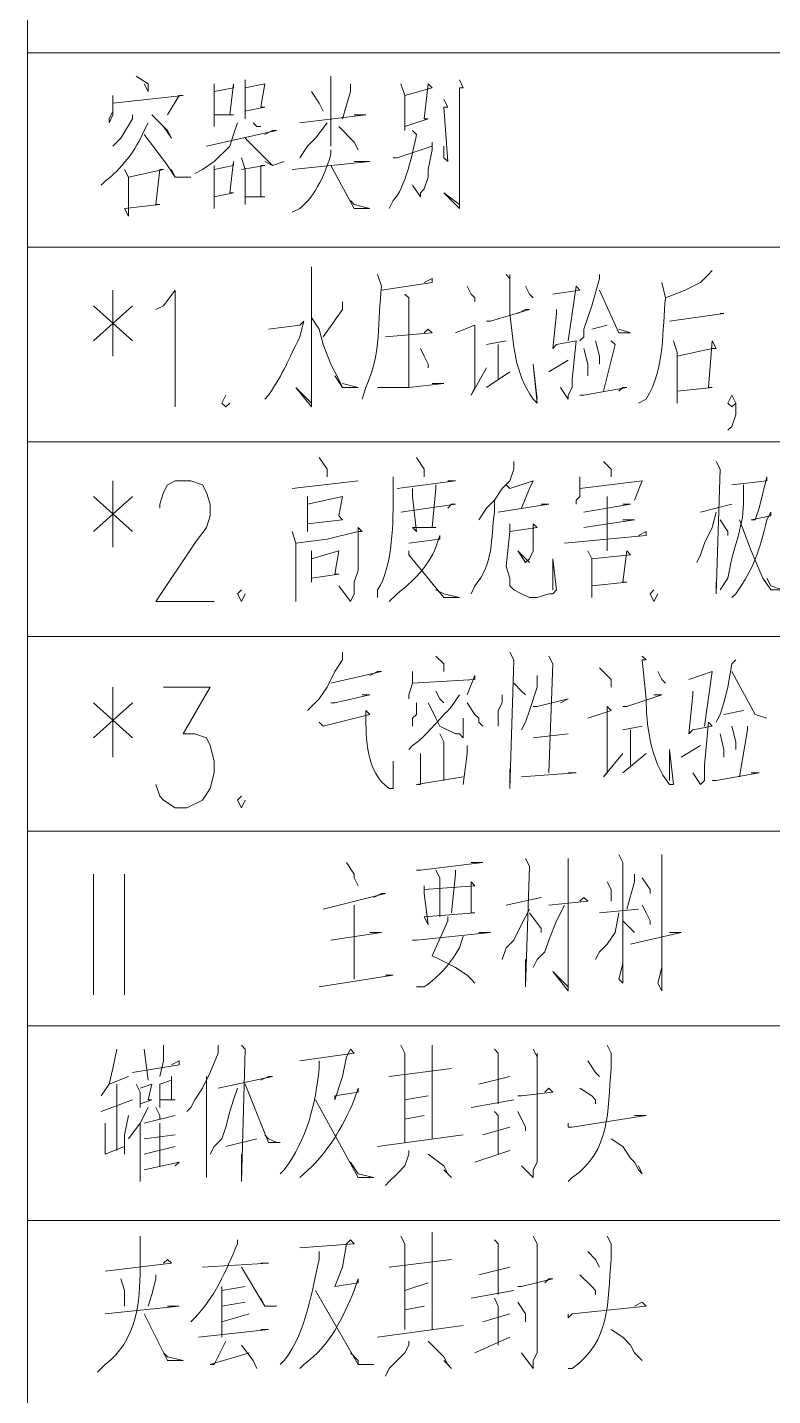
# Model space of a CAD drawing. Header units: millimetres. Extents: x 0 to 819, y 0 to 1152.
# Drawn here: x 569.3 to 603.8, y 960.1 to 1023.4 of the extents above; entities that cross this region are included whole.
import ezdxf

# ---------------------------------------------------------------- set-up
doc = ezdxf.new("R2010")
doc.units = ezdxf.units.MM
doc.layers.add('1', color=7, linetype='Continuous')

msp = doc.modelspace()

# ---------------------------------------------------------------- linework, layer by layer
at = {"layer": '1', "color": 0, "lineweight": 18}
for points in [[(569.34, 1151.601732), (569.34, 761.001732)], [(819, 986.181732), (569.34, 986.181732)]]:
    msp.add_lwpolyline(points, dxfattribs=at)
at = {"layer": '1', "color": 0, "lineweight": 9}
for points in [[(819, 1022.181732), (569.34, 1022.181732)], [(574.38, 1021.101732), (574.92, 1020.741732), (574.92, 1020.381732), (574.74, 1020.741732)], [(577.98, 1020.741732), (577.98, 1020.561732), (577.98, 1020.021732), (577.98, 1018.761732), (577.98, 1019.301732), (578.88, 1019.301732), (578.7, 1019.301732), (578.88, 1020.741732), (578.88, 1020.561732), (577.98, 1020.381732)], [(579.42, 1020.921732), (579.42, 1020.561732), (579.42, 1019.841732), (579.42, 1019.121732), (579.42, 1019.481732), (580.32, 1019.661732), (580.14, 1019.661732), (580.32, 1020.741732), (580.32, 1020.741732), (579.42, 1020.561732)], [(583.38, 1021.101732), (583.38, 1020.741732), (583.38, 1017.861732), (583.38, 1018.221732), (583.38, 1018.581732)], [(584.28, 1020.741732), (584.28, 1020.381732), (583.92, 1019.121732)], [(586.62, 1020.741732), (586.8, 1020.201732), (586.8, 1018.581732), (586.8, 1018.761732), (587.88, 1019.121732), (587.7, 1019.121732), (587.88, 1020.741732), (588.06, 1020.561732), (586.8, 1020.201732)], [(589.32, 1020.921732), (589.5, 1020.561732), (589.32, 1020.561732), (589.32, 1015.881732), (589.32, 1015.341732), (589.32, 1014.981732), (588.6, 1015.701732), (589.32, 1015.161732), (589.32, 1015.341732)], [(573.3, 1020.201732), (573.3, 1019.661732), (573.3, 1019.301732), (573.12, 1018.941732), (573.12, 1019.121732), (573.3, 1019.481732)], [(573.3, 1019.841732), (576.54, 1020.201732), (576.36, 1020.201732), (575.82, 1019.301732)], [(582.48, 1020.381732), (582.84, 1019.841732), (583.02, 1019.481732)], [(588.6, 1020.021732), (588.78, 1019.661732), (588.6, 1019.661732), (588.78, 1017.141732), (588.6, 1017.321732), (588.6, 1017.861732)], [(574.2, 1019.301732), (574.2, 1019.121732), (573.66, 1018.221732), (573.3, 1017.861732)], [(575.1, 1019.301732), (575.82, 1018.581732), (576, 1018.221732), (575.64, 1018.761732)], [(581.94, 1018.941732), (585, 1019.301732), (584.64, 1019.301732), (584.46, 1019.301732)], [(579.06, 1018.941732), (578.88, 1018.401732), (578.7, 1017.861732), (577.98, 1017.141732), (577.44, 1016.781732), (577.08, 1016.601732)], [(579.78, 1018.941732), (579.96, 1018.761732), (580.14, 1018.761732)], [(583.2, 1018.941732), (582.66, 1018.221732), (582.3, 1017.861732), (581.94, 1017.321732)], [(583.74, 1018.761732), (584.46, 1018.041732), (584.64, 1017.681732)], [(574.74, 1018.401732), (575.28, 1017.681732), (575.82, 1016.961732), (576.18, 1016.421732), (576.9, 1016.421732), (576.18, 1016.421732), (576, 1016.781732)], [(577.62, 1017.861732), (580.86, 1018.581732), (580.68, 1018.581732), (580.32, 1018.401732)], [(579.42, 1018.221732), (580.68, 1016.961732), (581.22, 1017.141732), (580.68, 1016.961732), (580.32, 1017.141732)], [(586.26, 1017.321732), (586.44, 1017.321732), (588.06, 1017.861732), (588.06, 1018.041732), (588.06, 1017.681732), (587.88, 1016.781732), (587.88, 1016.421732), (587.7, 1015.881732), (587.52, 1015.701732), (587.52, 1015.521732), (587.16, 1016.061732)], [(573.84, 1016.781732), (574.02, 1016.421732), (574.02, 1014.981732), (574.02, 1014.621732), (573.84, 1014.981732), (575.46, 1015.161732), (575.28, 1015.161732), (575.46, 1016.781732), (575.64, 1016.781732), (574.02, 1016.421732)], [(577.98, 1016.961732), (577.98, 1016.781732), (577.98, 1015.881732), (577.98, 1014.981732), (577.98, 1015.521732), (578.88, 1015.701732), (578.7, 1015.701732), (578.88, 1017.141732), (578.88, 1016.961732), (577.98, 1016.781732)], [(579.24, 1017.321732), (579.42, 1016.781732), (579.42, 1015.161732), (579.42, 1015.521732), (580.32, 1015.521732), (580.14, 1015.521732), (580.14, 1016.961732), (580.32, 1016.961732), (579.24, 1016.781732)], [(581.58, 1016.781732), (585.18, 1017.141732), (584.82, 1017.141732), (584.46, 1017.141732)], [(583.38, 1016.961732), (584.46, 1014.981732), (585.18, 1014.981732), (584.46, 1015.161732), (584.28, 1015.341732)], [(819, 1013.181732), (569.34, 1013.181732)], [(582.48, 1012.281732), (582.48, 1011.741732), (582.48, 1006.521732), (582.48, 1005.981732), (582.48, 1005.801732), (581.76, 1006.701732), (582.48, 1005.981732)], [(585.72, 1011.201732), (588.06, 1011.561732), (588.06, 1011.741732), (587.7, 1011.561732)], [(595.8, 1011.921732), (595.8, 1011.741732), (595.44, 1010.481732), (595.26, 1009.941732), (595.08, 1009.401732), (595.08, 1009.041732), (594.9, 1008.861732)], [(573.3, 1011.201732), (573.3, 1008.141732)], [(575.28, 1010.301732), (575.64, 1010.481732), (576.18, 1011.201732), (576.18, 1005.801732)], [(589.68, 1011.381732), (589.86, 1011.021732), (590.04, 1010.841732), (590.04, 1010.661732)], [(592.38, 1011.381732), (592.56, 1011.021732), (592.74, 1010.841732)], [(593.64, 1011.021732), (594.9, 1011.201732), (594.72, 1011.381732), (594.36, 1008.861732)], [(595.8, 1011.201732), (596.7, 1009.221732), (597.24, 1009.221732), (596.7, 1009.401732)], [(572.4, 1010.481732), (574.2, 1008.861732)], [(574.2, 1010.481732), (572.4, 1008.861732)], [(583.92, 1010.661732), (583.92, 1010.301732), (583.02, 1009.041732)], [(586.8, 1011.021732), (586.98, 1010.841732), (586.98, 1010.841732), (586.98, 1006.701732)], [(582.48, 1009.941732), (582.84, 1009.401732), (583.02, 1008.681732), (583.38, 1007.781732), (583.74, 1007.061732), (583.92, 1006.701732), (584.64, 1006.701732), (583.92, 1006.881732)], [(590.58, 1009.761732), (590.76, 1009.761732), (590.76, 1009.761732), (592.56, 1010.301732), (592.38, 1010.301732), (592.02, 1010.121732)], [(593.82, 1010.301732), (593.82, 1010.121732), (593.64, 1008.501732), (593.64, 1008.501732), (593.82, 1008.681732), (594.72, 1008.861732), (594.72, 1008.861732), (594.54, 1007.061732), (594.54, 1006.701732), (594.36, 1006.341732), (594.36, 1006.161732), (594, 1006.701732)], [(599.04, 1009.761732), (601.56, 1010.121732), (601.56, 1010.121732), (601.38, 1010.121732)], [(585.9, 1009.041732), (588.06, 1009.221732), (587.88, 1009.401732), (587.7, 1009.221732)], [(589.14, 1009.221732), (590.04, 1009.581732), (590.04, 1009.581732), (590.04, 1009.401732), (590.04, 1006.701732), (589.86, 1006.341732), (590.58, 1007.601732)], [(596.16, 1009.581732), (595.44, 1009.401732)], [(590.58, 1008.681732), (591.48, 1008.861732)], [(591.12, 1008.681732), (591.12, 1007.061732)], [(595.62, 1008.861732), (595.8, 1008.141732), (595.8, 1007.781732)], [(596.34, 1008.861732), (596.52, 1008.681732), (595.98, 1006.521732)], [(599.22, 1008.861732), (599.4, 1008.321732), (599.4, 1007.241732), (599.4, 1005.981732), (599.4, 1006.521732), (601.02, 1006.701732), (600.84, 1006.701732), (601.02, 1008.861732), (601.2, 1008.501732), (601.02, 1008.501732), (599.4, 1008.141732)], [(587.52, 1008.501732), (587.7, 1008.141732), (587.88, 1007.781732), (587.88, 1007.601732)], [(593.46, 1007.421732), (594.36, 1007.961732)], [(595.08, 1008.501732), (595.26, 1007.781732), (595.26, 1007.241732)], [(590.58, 1006.701732), (591.66, 1007.421732)], [(583.56, 1007.241732), (583.92, 1006.701732)], [(585.54, 1006.701732), (586.98, 1006.701732), (588.6, 1006.881732), (588.42, 1006.881732), (588.06, 1006.881732)], [(594.9, 1006.341732), (594.9, 1006.341732), (595.08, 1006.341732), (597.06, 1006.701732), (596.88, 1006.701732), (596.7, 1006.521732)], [(578.52, 1006.341732), (578.34, 1005.981732), (578.52, 1005.801732), (578.7, 1005.981732)], [(602.1, 1005.981732), (601.92, 1005.801732), (601.74, 1005.981732), (601.92, 1006.341732), (602.1, 1005.981732), (602.1, 1005.441732), (601.92, 1004.901732), (601.74, 1004.721732)], [(819, 1004.181732), (569.34, 1004.181732)], [(582.84, 1003.461732), (583.2, 1002.921732), (583.2, 1002.561732)], [(587.34, 1003.461732), (587.7, 1002.921732), (587.7, 1002.561732)], [(591.84, 1003.281732), (591.84, 1002.921732), (591.66, 1002.381732), (591.3, 1002.021732), (590.94, 1001.481732), (590.58, 1001.121732), (590.22, 1000.581732)], [(595.98, 1003.281732), (596.34, 1002.921732), (596.34, 1002.741732), (596.34, 1002.561732)], [(601.2, 1003.281732), (601.38, 1002.921732), (601.38, 1002.921732), (601.2, 997.161732), (601.2, 997.341732), (601.2, 997.701732)], [(573.3, 1002.381732), (573.3, 999.321732)], [(575.46, 1001.121732), (575.46, 1001.301732), (575.64, 1001.841732), (575.82, 1002.201732), (576.18, 1002.381732), (576.9, 1002.381732), (577.44, 1002.201732), (577.62, 1001.841732), (577.8, 1001.301732), (577.8, 1000.761732), (577.62, 1000.221732), (577.08, 999.501732), (575.28, 996.801732), (577.98, 996.801732)], [(581.58, 1002.021732), (584.64, 1002.381732)], [(586.44, 1002.021732), (589.14, 1002.381732), (588.96, 1002.381732), (588.78, 1002.381732)], [(587.16, 1002.021732), (587.16, 1001.661732), (587.34, 1000.041732), (587.16, 1000.221732), (588.24, 1000.221732), (588.06, 1000.221732), (588.24, 1002.021732), (588.24, 1002.201732)], [(591.48, 1002.201732), (591.66, 1002.021732), (592.74, 1002.381732), (592.74, 1002.381732), (592.56, 1002.021732), (592.2, 1001.121732)], [(594.9, 1002.561732), (594.9, 1002.021732), (594.9, 1001.661732), (594.72, 1001.481732), (594.72, 1001.301732)], [(594.9, 1002.021732), (597.78, 1002.381732), (597.78, 1002.381732), (597.42, 1001.481732)], [(572.4, 1001.661732), (574.2, 1000.041732)], [(574.2, 1001.661732), (572.4, 1000.041732)], [(582.3, 1001.661732), (582.3, 1001.301732), (582.3, 1000.041732), (582.3, 1000.401732), (583.92, 1000.581732), (583.74, 1000.761732), (583.92, 1001.661732), (583.92, 1001.661732), (582.3, 1001.301732)], [(596.16, 1001.661732), (596.16, 999.141732)], [(586.62, 1000.941732), (589.14, 1001.301732), (588.96, 1001.301732), (588.78, 1001.121732)], [(591.12, 1000.941732), (593.46, 1001.301732), (593.46, 1001.301732), (593.1, 1001.301732)], [(595.08, 1000.941732), (597.24, 1001.301732), (597.06, 1001.301732), (596.88, 1001.301732)], [(601.2, 1000.941732), (601.02, 1000.221732), (600.66, 999.501732), (600.48, 998.961732), (600.3, 998.601732)], [(600.48, 1000.941732), (601.92, 1001.301732)], [(591.66, 1000.401732), (591.66, 1000.041732), (591.48, 998.421732), (591.66, 997.881732), (591.66, 997.521732), (591.84, 997.341732), (592.2, 997.161732), (592.56, 996.981732), (592.92, 996.981732), (593.46, 997.161732), (593.64, 997.161732), (593.82, 997.341732), (593.64, 998.781732), (593.64, 997.341732)], [(591.66, 1000.041732), (592.92, 1000.221732), (592.74, 1000.401732), (592.74, 999.681732), (592.74, 999.141732), (592.56, 998.781732), (592.38, 998.601732), (592.02, 999.141732), (592.56, 998.601732)], [(595.08, 1000.221732), (595.08, 1000.221732), (597.42, 1000.581732), (597.24, 1000.581732), (596.88, 1000.581732)], [(601.38, 1000.581732), (601.74, 1000.041732), (601.74, 999.861732)], [(602.28, 1000.581732), (602.82, 999.141732), (603.36, 997.881732), (603.72, 997.341732), (604.26, 997.341732), (603.72, 997.521732), (603.54, 997.881732)], [(581.76, 997.341732), (581.76, 997.161732), (581.76, 996.801732), (581.76, 998.961732), (581.76, 999.501732), (581.58, 1000.041732)], [(581.76, 999.501732), (583.2, 999.681732), (584.64, 1000.041732), (584.64, 1000.221732), (584.82, 1000.041732), (584.64, 1000.041732), (584.64, 998.241732), (584.46, 997.701732), (584.46, 997.161732), (584.28, 996.801732), (583.74, 997.521732)], [(594.18, 999.501732), (597.96, 999.861732), (597.96, 1000.041732), (597.6, 999.861732)], [(582.48, 999.141732), (582.48, 998.781732), (582.48, 997.701732), (582.48, 997.881732), (583.74, 998.061732), (583.56, 998.061732), (583.74, 999.141732), (583.74, 999.141732), (583.74, 999.141732), (582.48, 998.781732)], [(586.98, 999.141732), (586.98, 998.961732), (588.6, 996.981732), (589.32, 996.981732), (588.6, 997.161732), (588.24, 997.341732)], [(595.26, 999.141732), (595.44, 998.781732), (595.44, 996.981732), (595.44, 997.521732), (597.06, 997.701732), (596.88, 997.701732), (597.06, 999.141732), (597.24, 998.961732), (595.44, 998.781732)], [(579.24, 997.341732), (579.06, 997.161732), (579.24, 996.801732), (579.42, 997.161732)], [(598.32, 997.341732), (598.14, 997.161732), (598.32, 996.801732), (598.5, 997.161732)], [(819, 995.181732), (569.34, 995.181732)], [(583.92, 994.461732), (583.92, 994.101732), (583.56, 993.561732), (583.2, 992.841732), (582.84, 992.301732), (582.3, 991.761732)], [(588.24, 994.281732), (588.6, 993.921732), (588.6, 993.741732), (588.6, 993.561732)], [(591.66, 994.461732), (591.84, 994.101732), (591.66, 988.161732), (591.66, 988.521732), (591.66, 989.061732)], [(593.46, 994.281732), (593.64, 993.921732), (593.46, 988.881732)], [(602.1, 994.101732), (601.92, 993.921732), (601.74, 992.841732), (601.56, 992.121732), (601.38, 991.581732), (601.2, 991.221732), (601.2, 991.221732)], [(583.38, 993.021732), (585.72, 993.561732), (585.54, 993.561732), (585.18, 993.381732)], [(587.16, 993.561732), (587.16, 993.021732), (586.98, 992.481732), (586.98, 992.301732)], [(587.16, 993.021732), (590.04, 993.201732), (590.04, 993.381732), (589.68, 992.481732)], [(592.92, 993.381732), (592.92, 992.841732), (592.56, 991.761732), (592.38, 991.221732), (592.2, 990.861732)], [(595.8, 993.741732), (596.16, 993.381732), (596.34, 993.201732), (596.34, 992.841732)], [(598.5, 993.561732), (598.68, 993.201732), (598.86, 993.021732)], [(599.94, 993.201732), (601.02, 993.561732), (601.02, 993.561732), (600.66, 991.041732)], [(601.92, 993.561732), (603, 991.581732), (603.54, 991.401732), (603, 991.581732)], [(573.3, 992.841732), (573.3, 989.601732)], [(575.64, 992.841732), (577.8, 992.841732), (576.54, 990.681732), (577.08, 990.681732), (577.62, 990.501732), (577.8, 990.141732), (577.98, 989.421732), (577.98, 988.881732), (577.8, 988.161732), (577.44, 987.621732), (576.72, 987.261732), (576.18, 987.261732), (575.64, 987.621732), (575.46, 987.801732), (575.28, 988.341732)], [(591.84, 993.021732), (592.2, 992.661732), (592.38, 992.481732)], [(572.4, 992.121732), (574.2, 990.501732)], [(574.2, 992.121732), (572.4, 990.501732)], [(583.38, 992.121732), (583.56, 992.121732), (583.56, 992.121732), (585.18, 992.481732), (585, 992.481732), (584.82, 992.481732)], [(587.34, 992.121732), (587.34, 991.581732), (587.16, 991.401732), (587.16, 991.221732), (587.16, 991.041732)], [(587.88, 992.121732), (588.06, 991.761732), (588.24, 991.401732), (588.42, 991.041732), (589.14, 990.681732), (589.32, 990.681732), (589.5, 990.501732), (589.5, 991.401732), (589.5, 990.681732)], [(588.24, 992.661732), (588.42, 992.301732), (588.6, 992.121732)], [(589.68, 992.121732), (590.04, 991.581732), (590.22, 991.401732), (590.22, 991.221732), (590.4, 991.041732)], [(591.3, 992.481732), (591.3, 992.121732), (591.12, 991.761732), (591.12, 991.401732), (591.12, 991.041732)], [(592.74, 991.941732), (592.92, 991.941732), (594.36, 992.301732), (594.36, 992.301732), (594, 992.121732)], [(596.88, 991.941732), (596.88, 991.941732), (597.06, 991.941732), (598.68, 992.481732), (598.5, 992.481732), (598.32, 992.481732)], [(600.12, 992.661732), (600.12, 992.481732), (600.12, 992.481732), (599.94, 990.681732), (599.94, 990.681732), (600.12, 990.861732), (601.02, 991.041732), (600.84, 991.221732), (600.66, 989.241732), (600.66, 988.881732), (600.66, 988.521732), (600.48, 988.341732), (600.12, 988.881732)], [(595.26, 991.401732), (596.34, 991.761732), (596.16, 991.941732), (596.16, 988.881732), (595.98, 988.701732), (596.88, 989.781732)], [(602.46, 991.761732), (601.56, 991.581732)], [(596.88, 990.861732), (597.78, 991.041732)], [(597.24, 990.861732), (597.24, 989.241732)], [(601.92, 991.041732), (602.1, 990.321732), (602.1, 989.961732)], [(602.64, 991.041732), (602.64, 990.861732), (602.28, 988.701732)], [(588.42, 990.681732), (588.6, 990.321732), (588.6, 988.521732)], [(592.74, 990.501732), (594.36, 990.681732)], [(601.38, 990.681732), (601.56, 989.961732), (601.56, 989.601732)], [(587.52, 989.781732), (587.52, 989.601732), (587.52, 988.341732), (587.34, 988.341732), (589.5, 988.701732)], [(589.68, 990.141732), (589.68, 989.781732), (589.5, 988.341732)], [(596.88, 988.881732), (597.96, 989.781732)], [(599.58, 989.601732), (600.48, 990.141732)], [(592.2, 988.701732), (594.72, 988.881732), (594.72, 988.881732), (594.36, 988.881732)], [(601.02, 988.521732), (601.2, 988.521732), (601.2, 988.521732), (603.18, 988.881732), (603, 988.881732), (602.82, 988.881732)], [(579.24, 987.801732), (579.06, 987.621732), (579.24, 987.261732), (579.42, 987.621732)], [(584.1, 984.741732), (584.46, 984.201732), (584.46, 984.021732), (584.64, 983.661732)], [(587.34, 984.381732), (587.34, 984.381732), (587.52, 984.381732), (590.4, 984.741732), (590.22, 984.741732), (589.86, 984.741732)], [(592.38, 984.921732), (592.56, 984.561732), (592.38, 978.981732), (592.38, 979.341732), (592.38, 980.241732)], [(594.36, 984.921732), (594.36, 984.741732), (594.36, 979.341732), (594.36, 978.981732), (594.36, 978.801732), (593.64, 979.701732), (594.36, 978.981732)], [(596.7, 985.101732), (596.88, 984.741732), (596.88, 979.161732), (596.7, 979.341732), (596.88, 980.061732)], [(598.68, 985.101732), (598.68, 984.741732), (598.68, 978.801732), (598.5, 979.161732), (598.68, 979.881732)], [(572.4, 978.621732), (572.4, 984.201732)], [(573.84, 978.621732), (573.84, 984.201732)], [(588.24, 984.381732), (588.42, 984.021732), (588.42, 982.221732)], [(589.14, 984.381732), (589.14, 984.201732), (588.96, 982.401732)], [(597.42, 984.201732), (597.42, 983.841732), (597.06, 982.581732)], [(597.78, 984.021732), (598.14, 983.481732), (598.14, 983.301732)], [(583.02, 982.581732), (585.9, 983.301732), (585.72, 983.301732), (585.36, 983.121732)], [(587.7, 983.661732), (587.7, 983.301732), (587.88, 981.861732), (587.7, 982.221732), (590.04, 982.401732), (589.86, 982.401732), (589.86, 983.841732), (590.04, 983.661732), (587.7, 983.481732)], [(596.16, 983.841732), (596.34, 983.481732), (596.34, 983.301732), (596.34, 982.941732)], [(584.46, 982.761732), (584.46, 979.341732)], [(591.48, 982.761732), (593.1, 983.121732)], [(594.18, 982.761732), (593.82, 982.041732), (593.46, 981.141732), (593.28, 980.601732), (592.92, 980.241732), (592.74, 979.881732)], [(593.46, 982.761732), (595.26, 982.941732), (595.08, 983.121732), (594.9, 982.941732)], [(597.78, 982.761732), (597.96, 982.401732), (598.14, 982.041732), (598.14, 981.861732)], [(588.78, 982.221732), (588.78, 982.041732), (588.06, 980.421732), (588.42, 980.241732), (589.14, 979.881732), (589.68, 979.521732), (589.86, 979.341732), (590.04, 979.161732)], [(592.56, 982.581732), (592.2, 981.861732), (591.84, 981.141732), (591.48, 980.781732), (591.3, 980.241732)], [(592.56, 982.401732), (593.1, 981.681732), (593.1, 981.501732)], [(596.7, 982.401732), (596.52, 981.501732), (596.16, 980.961732), (595.8, 980.601732), (595.62, 980.241732)], [(595.8, 982.401732), (597.6, 982.581732)], [(596.88, 982.041732), (597.24, 981.681732), (597.42, 981.501732)], [(583.38, 981.141732), (585.72, 981.501732), (585.54, 981.501732), (585.18, 981.501732)], [(587.16, 981.141732), (587.16, 981.141732), (587.34, 981.141732), (590.76, 981.501732), (590.58, 981.501732), (590.22, 981.501732)], [(597.24, 980.961732), (599.58, 981.501732), (599.4, 981.501732), (599.04, 981.501732)], [(582.84, 978.981732), (586.26, 979.521732), (586.08, 979.521732), (585.9, 979.521732)], [(819, 977.181732), (569.34, 977.181732)], [(575.64, 976.281732), (575.64, 975.561732), (575.46, 974.841732)], [(578.16, 976.281732), (578.16, 975.921732), (577.8, 975.021732), (577.44, 974.301732), (577.08, 973.761732), (576.9, 973.401732), (576.72, 973.221732)], [(579.24, 976.281732), (579.42, 976.101732), (579.42, 976.101732), (579.24, 969.981732), (579.24, 970.521732), (579.24, 971.241732)], [(586.62, 976.281732), (586.8, 975.921732), (586.8, 971.781732)], [(588.06, 976.281732), (588.06, 976.281732), (588.06, 971.961732)], [(573.48, 976.101732), (573.3, 975.201732), (573.12, 974.481732), (572.76, 973.941732)], [(574.74, 976.101732), (574.92, 974.661732)], [(590.94, 976.101732), (591.12, 975.921732), (591.12, 975.921732), (591.12, 973.581732)], [(592.74, 976.101732), (592.92, 975.741732), (592.92, 975.921732), (592.92, 970.881732), (592.74, 970.521732), (592.74, 970.341732), (592.74, 970.161732), (592.2, 970.701732), (592.74, 970.161732)], [(574.2, 975.021732), (576.36, 975.381732), (576.36, 975.561732), (576, 975.381732)], [(586.08, 974.841732), (588.96, 975.201732)], [(595.26, 975.561732), (595.26, 975.561732), (595.62, 975.021732), (595.8, 974.841732)], [(573.12, 974.481732), (574.02, 974.841732)], [(573.48, 974.481732), (573.48, 971.421732)], [(574.38, 974.481732), (574.56, 974.121732), (574.56, 973.401732), (574.56, 973.581732), (575.1, 973.761732), (574.92, 973.761732), (575.1, 974.481732), (575.1, 974.481732), (574.56, 974.301732)], [(575.46, 974.481732), (575.46, 973.401732), (575.46, 973.761732), (576.18, 973.761732), (576, 973.761732), (576, 974.841732), (576, 974.661732), (575.46, 974.481732)], [(577.62, 974.841732), (577.62, 970.161732), (577.62, 970.521732), (577.62, 971.061732)], [(578.16, 974.301732), (580.68, 974.841732), (580.5, 974.841732), (580.14, 974.661732)], [(579.42, 974.481732), (580.5, 971.781732), (581.04, 971.781732), (580.86, 971.781732), (580.5, 971.961732), (580.32, 972.141732)], [(590.22, 974.481732), (591.66, 974.841732)], [(574.2, 973.761732), (572.76, 973.221732)], [(579.06, 974.301732), (578.88, 973.761732), (578.7, 973.221732), (578.52, 972.501732), (578.34, 971.961732), (577.98, 971.601732), (577.8, 971.241732)], [(582.66, 973.761732), (584.64, 970.161732), (585.36, 970.161732), (584.64, 970.341732), (584.64, 970.341732), (584.28, 970.881732)], [(586.8, 973.761732), (587.88, 973.941732)], [(589.86, 973.401732), (591.84, 973.761732)], [(592.02, 973.941732), (592.2, 973.941732), (593.64, 974.121732), (593.46, 974.301732), (593.28, 974.121732)], [(594.9, 974.301732), (595.44, 973.941732), (595.62, 973.761732), (595.62, 973.581732)], [(574.92, 973.401732), (574.56, 972.681732), (574.02, 971.961732)], [(575.28, 973.401732), (575.46, 973.041732), (575.46, 972.861732)], [(590.94, 973.221732), (591.12, 973.041732), (591.12, 971.241732)], [(592.02, 973.221732), (592.38, 972.501732), (592.38, 972.321732)], [(572.94, 972.681732), (572.94, 971.241732), (572.94, 971.241732), (573.84, 971.601732), (573.84, 971.241732), (573.84, 972.141732), (574.02, 973.041732)], [(574.56, 972.681732), (574.56, 969.981732), (574.56, 970.341732), (574.56, 970.881732)], [(574.74, 972.681732), (576.18, 973.041732)], [(575.46, 972.681732), (575.46, 970.701732)], [(586.8, 972.861732), (587.7, 973.041732)], [(590.4, 972.141732), (591.66, 972.501732)], [(594.36, 972.681732), (594.36, 972.501732), (594.54, 972.501732), (597.96, 973.041732), (597.78, 973.041732), (597.42, 973.041732)], [(574.74, 971.961732), (576.18, 972.141732)], [(579.96, 971.961732), (578.52, 971.601732)], [(585.54, 971.601732), (589.5, 972.141732)], [(596.34, 971.961732), (596.88, 971.601732), (597.24, 971.061732), (597.42, 970.881732), (597.6, 970.521732), (597.78, 970.341732), (597.6, 970.701732)], [(576.18, 971.601732), (574.74, 971.241732)], [(586.98, 971.421732), (586.98, 971.241732), (586.8, 970.701732), (586.44, 970.341732), (586.08, 969.981732), (585.9, 969.801732)], [(587.88, 971.241732), (588.6, 970.701732), (588.78, 970.341732), (588.96, 970.161732), (588.6, 970.521732)], [(590.04, 970.881732), (591.66, 971.421732)], [(574.74, 970.521732), (576.36, 970.881732), (576.36, 970.881732), (576.18, 970.701732)], [(819, 968.181732), (569.34, 968.181732)], [(586.62, 967.461732), (586.8, 967.101732), (586.8, 963.141732)], [(588.06, 967.641732), (588.06, 967.461732), (588.06, 963.141732)], [(592.74, 967.461732), (592.92, 967.101732), (592.92, 967.101732), (592.92, 962.061732), (592.74, 961.701732), (592.74, 961.521732), (592.74, 961.341732), (592.2, 962.061732), (592.74, 961.341732)], [(590.94, 967.281732), (591.12, 967.101732), (591.12, 967.101732), (591.12, 964.761732)], [(572.94, 965.841732), (576, 966.201732), (575.82, 966.381732), (575.64, 966.201732)], [(577.44, 966.021732), (580.5, 966.201732), (580.32, 966.201732), (580.14, 966.201732)], [(586.08, 966.021732), (588.96, 966.381732)], [(595.26, 966.741732), (595.26, 966.741732), (595.62, 966.381732), (595.8, 966.021732)], [(575.28, 965.661732), (575.28, 965.481732), (575.1, 964.761732), (574.92, 964.221732)], [(579.24, 966.021732), (580.32, 964.221732), (580.86, 964.221732), (580.32, 964.221732), (580.14, 964.581732)], [(590.22, 965.661732), (591.66, 966.021732)], [(594.9, 965.661732), (595.44, 965.121732), (595.62, 964.941732), (595.62, 964.761732)], [(573.66, 965.481732), (573.84, 964.941732), (573.84, 964.581732), (573.84, 964.221732)], [(578.34, 965.121732), (578.34, 962.781732)], [(578.34, 964.941732), (579.42, 965.121732)], [(582.66, 964.941732), (584.64, 961.521732), (585.36, 961.521732), (584.64, 961.521732), (584.64, 961.701732), (584.28, 962.061732)], [(586.8, 964.941732), (587.88, 965.301732)], [(589.86, 964.581732), (591.84, 964.941732)], [(592.02, 965.121732), (592.2, 965.121732), (593.64, 965.481732), (593.46, 965.481732), (593.28, 965.301732)], [(579.42, 964.401732), (578.34, 964.221732)], [(590.94, 964.581732), (591.12, 964.221732), (591.12, 962.421732)], [(592.02, 964.401732), (592.38, 963.861732), (592.38, 963.501732)], [(594.36, 963.861732), (594.36, 963.681732), (594.54, 963.861732), (597.96, 964.221732), (597.78, 964.401732), (597.42, 964.221732)], [(572.94, 963.861732), (576.36, 964.221732), (576.18, 964.221732), (575.82, 964.221732)], [(574.74, 963.861732), (575.82, 961.701732), (576.54, 961.701732), (575.82, 961.881732), (575.64, 962.061732)], [(578.34, 963.501732), (579.6, 963.861732)], [(586.8, 964.041732), (587.7, 964.221732)], [(590.4, 963.501732), (591.66, 963.861732)], [(577.26, 962.781732), (580.5, 963.141732), (580.32, 963.141732), (580.14, 963.141732)], [(585.54, 962.781732), (589.5, 963.321732)], [(596.34, 963.141732), (596.88, 962.781732), (597.24, 962.421732), (597.42, 962.061732), (597.6, 961.881732), (597.78, 961.701732), (597.6, 961.881732)], [(578.52, 962.601732), (577.98, 961.521732), (577.8, 961.521732), (579.6, 962.061732)], [(579.24, 962.421732), (579.78, 961.701732), (579.96, 961.341732)], [(586.98, 962.601732), (586.98, 962.421732), (586.8, 962.061732), (586.44, 961.701732), (586.08, 961.341732), (585.9, 960.981732)], [(587.88, 962.601732), (588.6, 961.881732), (588.78, 961.521732), (588.96, 961.341732), (588.6, 961.701732)], [(590.04, 962.061732), (591.66, 962.781732)]]:
    msp.add_lwpolyline(points, dxfattribs=at)
for points, knots in [([(574.92, 1018.941732), (574.92, 1018.941732), (574.74, 1018.581732), (574.74, 1018.581732), (574.38, 1017.681732), (573.66, 1016.781732), (572.94, 1016.241732), (572.94, 1016.241732), (572.76, 1016.061732), (572.76, 1016.061732)], [0, 0, 0, 0, 1, 1, 1, 2, 2, 2, 3, 3, 3, 3]), ([(587.16, 1018.581732), (587.16, 1018.581732), (587.34, 1018.401732), (587.34, 1018.401732), (587.16, 1017.501732), (586.8, 1015.881732), (586.26, 1015.341732), (586.26, 1015.341732), (586.08, 1014.981732), (586.08, 1014.981732)], [0, 0, 0, 0, 1, 1, 1, 2, 2, 2, 3, 3, 3, 3]), ([(583.38, 1017.681732), (583.38, 1017.681732), (583.38, 1017.501732), (583.38, 1017.501732), (583.2, 1016.781732), (582.66, 1015.521732), (581.94, 1014.981732), (581.94, 1014.981732), (581.58, 1014.801732), (581.58, 1014.801732)], [0, 0, 0, 0, 1, 1, 1, 2, 2, 2, 3, 3, 3, 3]), ([(585.54, 1011.921732), (585.54, 1011.921732), (585.72, 1011.381732), (585.72, 1011.381732), (585.54, 1009.761732), (585.72, 1008.321732), (585, 1006.701732), (585, 1006.701732), (584.82, 1006.161732), (584.82, 1006.161732)], [0, 0, 0, 0, 1, 1, 1, 2, 2, 2, 3, 3, 3, 3]), ([(591.48, 1011.921732), (591.48, 1011.921732), (591.66, 1011.741732), (591.66, 1011.741732), (591.66, 1011.741732), (591.66, 1011.921732), (591.66, 1011.921732), (591.66, 1011.921732), (591.66, 1010.121732), (591.66, 1010.121732), (591.84, 1008.681732), (591.84, 1007.421732), (592.74, 1006.161732), (592.74, 1006.161732), (592.92, 1005.981732), (592.92, 1005.981732), (592.92, 1005.981732), (592.74, 1007.781732), (592.74, 1007.781732), (592.74, 1007.781732), (592.92, 1006.161732), (592.92, 1006.161732)], [0, 0, 0, 0, 1, 1, 1, 2, 2, 2, 3, 3, 3, 4, 4, 4, 5, 5, 5, 6, 6, 6, 7, 7, 7, 7]), ([(601.02, 1012.101732), (601.02, 1012.101732), (600.84, 1011.921732), (600.84, 1011.921732), (600.84, 1011.921732), (600.48, 1011.561732), (600.48, 1011.561732), (600.48, 1011.561732), (599.76, 1011.201732), (599.76, 1011.201732), (599.76, 1011.201732), (598.86, 1010.841732), (598.86, 1010.841732), (598.86, 1010.841732), (598.68, 1011.561732), (598.68, 1011.561732), (598.68, 1011.561732), (598.86, 1010.841732), (598.86, 1010.841732), (598.68, 1009.401732), (598.86, 1007.601732), (597.96, 1006.161732), (597.96, 1006.161732), (597.6, 1005.981732), (597.6, 1005.981732)], [0, 0, 0, 0, 1, 1, 1, 2, 2, 2, 3, 3, 3, 4, 4, 4, 5, 5, 5, 6, 6, 6, 7, 7, 7, 8, 8, 8, 8]), ([(580.5, 1009.401732), (580.5, 1009.401732), (581.94, 1009.581732), (581.94, 1009.581732), (581.94, 1009.581732), (582.12, 1009.761732), (582.12, 1009.761732), (582.12, 1009.761732), (582.12, 1009.761732), (582.12, 1009.761732), (582.12, 1009.761732), (581.94, 1009.041732), (581.94, 1009.041732), (581.4, 1007.961732), (581.22, 1007.421732), (580.5, 1006.341732), (580.5, 1006.341732), (580.32, 1006.161732), (580.32, 1006.161732)], [0, 0, 0, 0, 1, 1, 1, 2, 2, 2, 3, 3, 3, 4, 4, 4, 5, 5, 5, 6, 6, 6, 6]), ([(586.26, 1002.561732), (586.26, 1002.561732), (586.26, 1001.841732), (586.26, 1001.841732), (586.26, 1000.581732), (586.26, 998.421732), (585.54, 997.341732), (585.54, 997.341732), (585.54, 996.981732), (585.54, 996.981732)], [0, 0, 0, 0, 1, 1, 1, 2, 2, 2, 3, 3, 3, 3]), ([(602.46, 1002.201732), (602.46, 1002.201732), (602.46, 1001.301732), (602.46, 1001.301732), (602.46, 1000.221732), (601.92, 999.141732), (601.74, 997.881732), (601.74, 997.881732), (601.38, 997.341732), (601.38, 997.341732)], [0, 0, 0, 0, 1, 1, 1, 2, 2, 2, 3, 3, 3, 3]), ([(601.92, 1002.201732), (601.92, 1002.201732), (603.54, 1002.381732), (603.54, 1002.381732), (603.54, 1002.381732), (603.54, 1002.561732), (603.54, 1002.561732), (603.54, 1002.561732), (603.18, 1001.121732), (603.18, 1001.121732), (603.18, 1001.121732), (603, 1000.581732), (603, 1000.581732), (603, 1000.581732), (602.82, 1000.581732), (602.82, 1000.581732), (602.82, 1000.581732), (603.72, 1000.761732), (603.72, 1000.761732), (603.72, 1000.761732), (603.72, 1000.941732), (603.72, 1000.941732), (603.72, 1000.941732), (603.54, 1000.581732), (603.54, 1000.581732), (603.18, 999.141732), (603, 998.421732), (602.1, 997.161732), (602.1, 997.161732), (601.92, 996.981732), (601.92, 996.981732)], [0, 0, 0, 0, 1, 1, 1, 2, 2, 2, 3, 3, 3, 4, 4, 4, 5, 5, 5, 6, 6, 6, 7, 7, 7, 8, 8, 8, 9, 9, 9, 10, 10, 10, 10]), ([(590.94, 1001.481732), (590.94, 1001.481732), (590.94, 1000.941732), (590.94, 1000.941732), (590.76, 999.681732), (590.94, 998.601732), (590.04, 997.521732), (590.04, 997.521732), (589.86, 997.161732), (589.86, 997.161732)], [0, 0, 0, 0, 1, 1, 1, 2, 2, 2, 3, 3, 3, 3]), ([(586.98, 999.501732), (586.98, 999.501732), (588.42, 999.681732), (588.42, 999.681732), (588.42, 999.681732), (588.42, 999.861732), (588.42, 999.861732), (588.42, 999.861732), (588.24, 999.321732), (588.24, 999.321732), (587.88, 998.421732), (587.16, 997.701732), (586.44, 997.161732), (586.44, 997.161732), (586.08, 996.801732), (586.08, 996.801732)], [0, 0, 0, 0, 1, 1, 1, 2, 2, 2, 3, 3, 3, 4, 4, 4, 5, 5, 5, 5]), ([(597.78, 994.281732), (597.78, 994.281732), (597.96, 994.101732), (597.96, 994.101732), (597.96, 994.101732), (597.78, 994.101732), (597.78, 994.101732), (597.78, 994.101732), (597.96, 992.301732), (597.96, 992.301732), (597.96, 991.221732), (598.14, 989.421732), (599.04, 988.341732), (599.04, 988.341732), (599.22, 988.341732), (599.22, 988.341732), (599.22, 988.341732), (599.04, 989.961732), (599.04, 989.961732), (599.04, 989.961732), (599.04, 988.521732), (599.04, 988.521732)], [0, 0, 0, 0, 1, 1, 1, 2, 2, 2, 3, 3, 3, 4, 4, 4, 5, 5, 5, 6, 6, 6, 7, 7, 7, 7]), ([(589.32, 992.481732), (589.32, 992.481732), (588.96, 991.941732), (588.96, 991.941732), (588.42, 991.401732), (587.7, 990.501732), (587.16, 990.141732), (587.16, 990.141732), (586.98, 989.961732), (586.98, 989.961732)], [0, 0, 0, 0, 1, 1, 1, 2, 2, 2, 3, 3, 3, 3]), ([(582.84, 991.221732), (582.84, 991.221732), (583.02, 991.041732), (583.02, 991.041732), (583.02, 991.041732), (583.02, 991.041732), (583.02, 991.041732), (583.02, 991.041732), (585.18, 991.581732), (585.18, 991.581732), (585.18, 991.581732), (585, 991.761732), (585, 991.761732), (585, 991.761732), (585, 991.581732), (585, 991.581732), (585, 990.501732), (585, 988.881732), (586.08, 988.161732), (586.08, 988.161732), (586.26, 988.161732), (586.26, 988.161732), (586.26, 988.161732), (586.26, 989.421732), (586.26, 989.421732), (586.26, 989.421732), (586.26, 988.161732), (586.26, 988.161732)], [0, 0, 0, 0, 1, 1, 1, 2, 2, 2, 3, 3, 3, 4, 4, 4, 5, 5, 5, 6, 6, 6, 7, 7, 7, 8, 8, 8, 9, 9, 9, 9]), ([(589.5, 981.321732), (589.5, 981.321732), (589.32, 980.781732), (589.32, 980.781732), (588.78, 979.881732), (588.42, 979.521732), (587.7, 978.981732), (587.7, 978.981732), (587.34, 978.981732), (587.34, 978.981732)], [0, 0, 0, 0, 1, 1, 1, 2, 2, 2, 3, 3, 3, 3]), ([(596.16, 976.281732), (596.16, 976.281732), (596.34, 975.921732), (596.34, 975.921732), (596.34, 975.921732), (596.34, 975.921732), (596.34, 975.921732), (596.34, 975.921732), (596.34, 975.201732), (596.34, 975.201732), (596.16, 973.221732), (596.34, 971.421732), (594.54, 970.161732), (594.54, 970.161732), (594.36, 969.981732), (594.36, 969.981732)], [0, 0, 0, 0, 1, 1, 1, 2, 2, 2, 3, 3, 3, 4, 4, 4, 5, 5, 5, 5]), ([(581.94, 975.561732), (581.94, 975.561732), (584.46, 975.921732), (584.46, 975.921732), (584.46, 975.921732), (584.28, 976.101732), (584.28, 976.101732), (584.28, 976.101732), (584.1, 975.741732), (584.1, 975.741732), (584.1, 975.741732), (583.92, 974.841732), (583.92, 974.841732), (583.92, 974.841732), (583.56, 973.761732), (583.56, 973.761732), (583.56, 973.761732), (583.56, 973.941732), (583.56, 973.941732), (583.56, 973.941732), (583.56, 973.941732), (583.56, 973.941732), (583.56, 973.941732), (584.64, 974.121732), (584.64, 974.121732), (584.64, 974.121732), (584.64, 974.301732), (584.64, 974.301732), (584.64, 974.301732), (584.46, 973.761732), (584.46, 973.761732), (583.92, 972.501732), (583.2, 971.241732), (582.12, 970.341732), (582.12, 970.341732), (581.94, 970.161732), (581.94, 970.161732)], [0, 0, 0, 0, 1, 1, 1, 2, 2, 2, 3, 3, 3, 4, 4, 4, 5, 5, 5, 6, 6, 6, 7, 7, 7, 8, 8, 8, 9, 9, 9, 10, 10, 10, 11, 11, 11, 12, 12, 12, 12]), ([(582.84, 975.561732), (582.84, 975.561732), (582.84, 975.201732), (582.84, 975.201732), (582.66, 973.581732), (582.3, 971.961732), (581.22, 970.521732), (581.22, 970.521732), (581.04, 970.341732), (581.04, 970.341732)], [0, 0, 0, 0, 1, 1, 1, 2, 2, 2, 3, 3, 3, 3]), ([(574.56, 967.461732), (574.56, 967.461732), (574.56, 967.281732), (574.56, 967.281732), (574.56, 967.281732), (574.56, 967.281732), (574.56, 967.281732), (574.56, 967.281732), (574.56, 966.021732), (574.56, 966.021732), (574.56, 964.401732), (574.38, 962.601732), (572.94, 961.521732), (572.94, 961.521732), (572.58, 961.161732), (572.58, 961.161732)], [0, 0, 0, 0, 1, 1, 1, 2, 2, 2, 3, 3, 3, 4, 4, 4, 5, 5, 5, 5]), ([(596.16, 967.461732), (596.16, 967.461732), (596.34, 967.101732), (596.34, 967.101732), (596.34, 967.101732), (596.34, 967.101732), (596.34, 967.101732), (596.34, 967.101732), (596.34, 966.381732), (596.34, 966.381732), (596.16, 964.401732), (596.34, 962.601732), (594.54, 961.341732), (594.54, 961.341732), (594.36, 961.341732), (594.36, 961.341732)], [0, 0, 0, 0, 1, 1, 1, 2, 2, 2, 3, 3, 3, 4, 4, 4, 5, 5, 5, 5]), ([(579.06, 967.281732), (579.06, 967.281732), (579.06, 967.101732), (579.06, 967.101732), (578.52, 965.841732), (577.98, 964.581732), (577.08, 963.681732), (577.08, 963.681732), (576.9, 963.501732), (576.9, 963.501732)], [0, 0, 0, 0, 1, 1, 1, 2, 2, 2, 3, 3, 3, 3]), ([(581.94, 966.921732), (581.94, 966.921732), (584.46, 967.101732), (584.46, 967.101732), (584.46, 967.101732), (584.28, 967.281732), (584.28, 967.281732), (584.28, 967.281732), (584.1, 967.101732), (584.1, 967.101732), (584.1, 967.101732), (583.92, 966.021732), (583.92, 966.021732), (583.92, 966.021732), (583.56, 965.121732), (583.56, 965.121732), (583.56, 965.121732), (583.56, 965.121732), (583.56, 965.121732), (583.56, 965.121732), (583.56, 965.121732), (583.56, 965.121732), (583.56, 965.121732), (584.64, 965.301732), (584.64, 965.301732), (584.64, 965.301732), (584.64, 965.481732), (584.64, 965.481732), (584.64, 965.481732), (584.46, 964.941732), (584.46, 964.941732), (583.92, 963.681732), (583.38, 962.421732), (582.12, 961.521732), (582.12, 961.521732), (581.94, 961.341732), (581.94, 961.341732)], [0, 0, 0, 0, 1, 1, 1, 2, 2, 2, 3, 3, 3, 4, 4, 4, 5, 5, 5, 6, 6, 6, 7, 7, 7, 8, 8, 8, 9, 9, 9, 10, 10, 10, 11, 11, 11, 12, 12, 12, 12]), ([(582.84, 966.741732), (582.84, 966.741732), (582.84, 966.381732), (582.84, 966.381732), (582.48, 964.941732), (582.3, 963.141732), (581.22, 961.701732), (581.22, 961.701732), (581.04, 961.521732), (581.04, 961.521732)], [0, 0, 0, 0, 1, 1, 1, 2, 2, 2, 3, 3, 3, 3])]:
    msp.add_open_spline(points, degree=3, knots=knots, dxfattribs=at)

doc.saveas('drawing.dxf')
